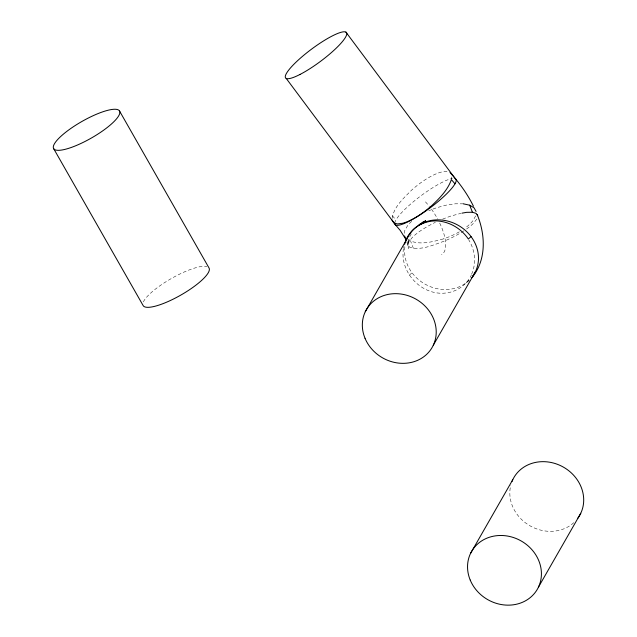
<?xml version="1.0" encoding="UTF-8"?>
<svg xmlns="http://www.w3.org/2000/svg" width="637" height="637" viewBox="0 0 637 637"><rect width="100%" height="100%" fill="white"/><g stroke="black" fill="none" stroke-linecap="round" stroke-linejoin="round"><path stroke-width="0.48" stroke-dasharray="3.19 2.39" d="M403.444 248.629C399.765 271.075 419.178 293.219 441.775 293.259A38.292 34.852 48.8 0 0 471.292 275.184M392.185 218.356C393.809 206.699 403.691 198.187 411.542 190.208A38.292 12.676 -40.5 0 1 441.051 172.133L446.354 171.425L449.085 172.237M451.394 179.618L451.585 177.03M404.471 233.317L404.718 230.642L407.545 225.689A38.292 16.124 -19.5 0 1 411.868 221.198M463.855 230.857A38.292 10.638 -24 0 1 444.132 241.192C433.279 244.887 421.224 250.859 409.647 247.252L408.142 244.934L409.018 241.63L412.203 237.553A38.292 10.638 -24 0 1 435.382 222.329M403.492 247.697L404.065 245.954M471.579 274.308C476.548 263.24 475.067 250.102 468.76 239.878M475.664 215.895L472.829 220.856A38.292 16.124 -19.5 0 1 464.899 228.213M411.287 233.97L410.188 235.618L407.863 243.469L408.07 241.359L408.269 248.43L407.314 243.629M476.826 219.04L473.641 223.117A38.292 10.638 -24 0 1 464.652 230.323M409.312 275.152L412.043 272.763M466.212 282.677L469.174 280.081M442.611 219.136L450.749 216.07L461.108 213.307M443.32 238.923C432.053 241.925 418.605 245.81 407.784 239.616M463.346 203.832L455.415 203.8L446.449 205.082L437.054 207.614A38.292 16.124 -19.5 0 0 428.757 210.815M392.376 215.76L395.951 219.948M413.413 248.406L410.674 241.343M406.732 241.765L408.142 244.934M573.778 522.69A37.933 33.769 29.8 0 1 529.411 525.469A37.933 33.769 29.8 0 1 510.763 485.306M394.733 223.213A37.933 7.572 -36.7 0 1 418.143 197.924A37.933 7.572 -36.7 0 1 452.405 178.495M425.468 201.873A37.097 15.184 58.5 0 1 429.33 206.396M431.456 209.207A37.097 15.184 58.5 0 1 437.683 219.08M439.697 223.03A37.097 15.184 58.5 0 1 441.552 254.689M469.294 280.2A37.933 33.769 29.8 0 1 426.129 284.731A37.933 33.769 29.8 0 1 404.965 246.408M459.277 231.844A38.292 16.124 -19.5 0 1 443.32 238.923M143.365 301.962A37.933 9.539 -29.7 0 1 172.587 277.828A37.933 9.539 -29.7 0 1 206.842 266.537"/><path stroke-width="0.96" d="M404.638 244.202L406.35 238.971A38.292 34.852 48.8 0 1 435.867 220.904C448.902 221.182 461.053 228.285 468.33 239.002L471.062 236.614M365.272 311.748L407.545 237.927A37.933 33.769 29.8 0 1 458.911 225.721A37.933 33.769 29.8 0 1 472.527 276.506M433.279 345.262L475.552 271.45M470.48 553.553L512.753 479.741M538.488 587.075L580.769 513.263M471.874 277.716C486.596 260.143 485.529 234.727 477.185 214.581M420.603 223.706L419.146 224.917L421.495 223.611M422.944 222.735L425.612 220.959L422.068 222.496M422.132 222.95L419.146 224.917L425.612 220.959L422.825 222.552M462.032 213.148L466.658 212.336L472.431 212.264L476.197 213.419L477.694 215.736M463.346 203.832L469.7 205.194L474.039 207.789L476.07 211.444M449.993 172.5C459.285 182.644 467.383 193.879 473.466 206.237M454.977 183.806L451.394 179.618C447.811 189.882 439.944 197.836 432.228 205.178A38.292 12.676 -40.5 0 1 402.719 223.245L397.416 223.961L393.777 222.878L392.058 220.083M345.891 32.081L455.32 178.726A37.933 7.572 -36.7 0 1 428.828 208.817A37.933 7.572 -36.7 0 1 394.733 223.213M286.188 78.383L395.617 225.02L400.243 230.443L405.164 238.246M119.573 111.093A37.933 9.539 -29.7 0 1 73.86 146.494A37.933 9.539 -29.7 0 1 66.288 131.795A37.933 9.539 -29.7 0 1 119.573 111.093L209.095 268.097A37.933 9.539 -29.7 0 1 180.478 295.281A37.933 9.539 -29.7 0 1 143.102 305.497L53.58 148.493M472.431 212.264L469.7 205.194M404.599 235.937L406.08 240.133M511.973 481.532A37.933 33.769 29.8 0 1 563.164 466.985A37.933 33.769 29.8 0 1 577.735 518.319M470.225 580.068A37.933 33.769 29.8 0 0 533.591 594.409A37.933 33.769 29.8 0 0 509.632 536.473A37.933 33.769 29.8 0 0 470.225 580.068M300.107 74.394A37.933 7.572 -36.7 0 0 346.767 33.896A37.933 7.572 -36.7 0 0 301.245 57.41A37.933 7.572 -36.7 0 0 300.107 74.394M365.017 338.255A37.933 33.769 29.8 0 0 428.382 352.603A37.933 33.769 29.8 0 0 404.423 294.66A37.933 33.769 29.8 0 0 365.017 338.255"/></g></svg>
